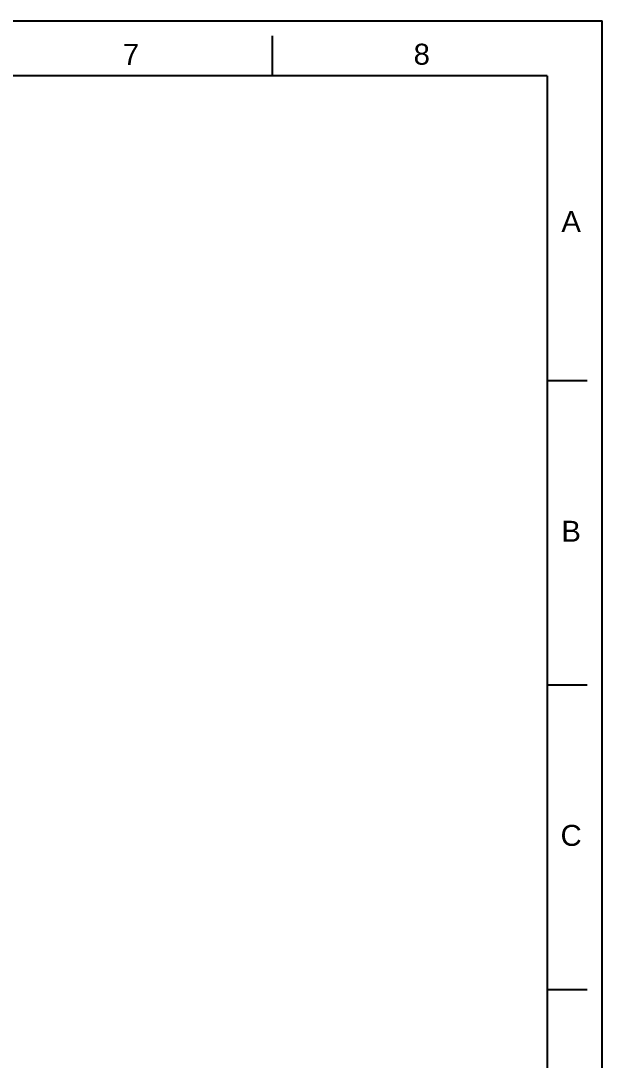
# Model space of a CAD drawing. Header units: millimetres. Extents: x 8809 to 9650, y -1874 to -1279.
# Drawn here: x 9438.1 to 9649.9, y -1657.6 to -1279 of the extents above; entities that cross this region are included whole.
import ezdxf

# ---------------------------------------------------------------- set-up
doc = ezdxf.new("R2010")
doc.units = ezdxf.units.MM
doc.layers.add('FORM', color=7, linetype='Continuous')
doc.styles.get("Standard").update_dxf_attribs({"font": 'arial.ttf'})

msp = doc.modelspace()

# ---------------------------------------------------------------- linework, layer by layer
at = {"layer": 'FORM', "color": 7, "linetype": 'Continuous'}
for p, q in [((8808.89, -1279.01), (9649.89, -1279.01)), ((9649.89, -1873.72), (9649.89, -1279.01)), ((9529.75, -1299.04), (9529.75, -1284.48)), ((9629.87, -1299.04), (8828.91, -1299.04)), ((9629.87, -1299.04), (9629.87, -1853.7)), ((9629.87, -1409.96), (9644.42, -1409.96)), ((9629.87, -1520.89), (9644.42, -1520.89)), ((9629.87, -1631.83), (9644.42, -1631.83))]:
    msp.add_line(p, q, dxfattribs=at)

# ---------------------------------------------------------------- texts
at = {"layer": 'FORM', "color": 7, "linetype": 'Continuous', "char_height": 7.63, "attachment_point": 5}
for s, insert in [('7', (9478.25, -1291.24)), ('8', (9584.17, -1291.24))]:
    msp.add_mtext_dynamic_manual_height_columns(s, width=50.0595, gutter_width=12.51, heights=[0], dxfattribs=dict(at, insert=insert))
at = {"layer": 'FORM', "char_height": 7.63, "attachment_point": 5}
for s, insert in [('A', (9638.57, -1352.1)), ('B', (9638.57, -1464.92)), ('C', (9638.57, -1575.74))]:
    msp.add_mtext_dynamic_manual_height_columns(s, width=10.0119, gutter_width=12.51, heights=[0], dxfattribs=dict(at, insert=insert))

doc.saveas('drawing.dxf')
